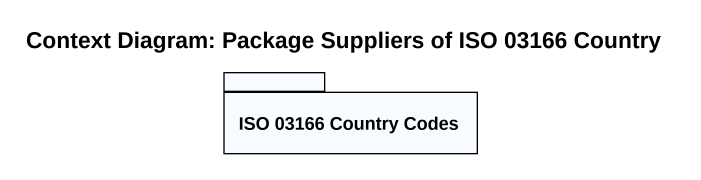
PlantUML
@startuml
title Context Diagram: Package Suppliers of ISO 03166 Country
package "ISO 03166 Country Codes" as ISO_03166_Country_Codes {
}
@enduml
